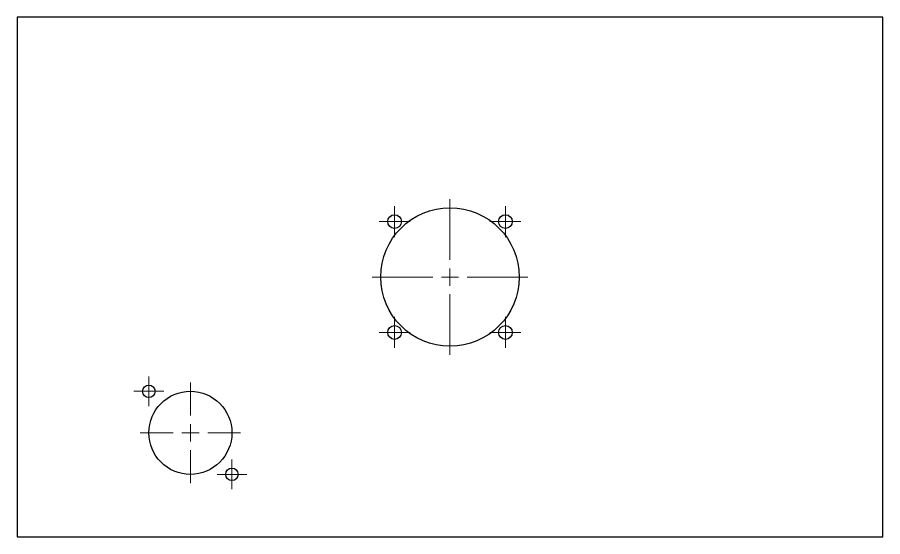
# Model space of a CAD drawing. Header units: millimetres. Extents: x 1 to 1184, y 0 to 836.
# Drawn here: x 473.4 to 723.4, y 224 to 374 of the extents above; entities that cross this region are included whole.
import ezdxf

# ---------------------------------------------------------------- set-up
doc = ezdxf.new("R2010")
doc.units = ezdxf.units.MM

# ---------------------------------------------------------------- blocks, each defined once
blk = doc.blocks.new('SW_CENTERMARKSYMBOL_0')
at = {"color": 0, "linetype": 'Continuous', "lineweight": 0}
for p, q in [((0, 5), (0, 22.5)), ((0, 0), (0, 2.5)), ((-5, 0), (-22.5, 0)), ((0, 0), (-2.5, 0)), ((0, 0), (0, -2.5)), ((0, 0), (2.5, 0)), ((5, 0), (22.5, 0)), ((0, -5), (0, -22.5))]:
    blk.add_line(p, q, dxfattribs=at)
blk = doc.blocks.new('SW_CENTERMARKSYMBOL_1')
at = {"color": 0, "linetype": 'Continuous', "lineweight": 0}
for p, q in [((0, 2.5), (0, 4.5)), ((0, 0), (0, 2.5)), ((-2.5, 0), (-4.5, 0)), ((0, 0), (-2.5, 0)), ((0, 0), (0, -2.5)), ((0, 0), (2.5, 0)), ((2.5, 0), (4.5, 0)), ((0, -2.5), (0, -4.5))]:
    blk.add_line(p, q, dxfattribs=at)
blk = doc.blocks.new('SW_CENTERMARKSYMBOL_2')
at = {"color": 0, "linetype": 'Continuous', "lineweight": 0}
for p, q in [((0, 2.5), (0, 4.5)), ((0, 0), (0, 2.5)), ((-2.5, 0), (-4.5, 0)), ((0, 0), (-2.5, 0)), ((0, 0), (0, -2.5)), ((0, 0), (2.5, 0)), ((2.5, 0), (4.5, 0)), ((0, -2.5), (0, -4.5))]:
    blk.add_line(p, q, dxfattribs=at)
blk = doc.blocks.new('SW_CENTERMARKSYMBOL_3')
at = {"color": 0, "linetype": 'Continuous', "lineweight": 0}
for p, q in [((0, 2.5), (0, 4.5)), ((0, 0), (0, 2.5)), ((-2.5, 0), (-4.5, 0)), ((0, 0), (-2.5, 0)), ((0, 0), (0, -2.5)), ((0, 0), (2.5, 0)), ((2.5, 0), (4.5, 0)), ((0, -2.5), (0, -4.5))]:
    blk.add_line(p, q, dxfattribs=at)
blk = doc.blocks.new('SW_CENTERMARKSYMBOL_4')
at = {"color": 0, "linetype": 'Continuous', "lineweight": 0}
for p, q in [((0, 2.5), (0, 4.5)), ((0, 0), (0, 2.5)), ((-2.5, 0), (-4.5, 0)), ((0, 0), (-2.5, 0)), ((0, 0), (0, -2.5)), ((0, 0), (2.5, 0)), ((2.5, 0), (4.5, 0)), ((0, -2.5), (0, -4.5))]:
    blk.add_line(p, q, dxfattribs=at)
blk = doc.blocks.new('SW_CENTERMARKSYMBOL_5')
at = {"color": 0, "linetype": 'Continuous', "lineweight": 0}
for p, q in [((0, 5), (0, 14.5)), ((0, 0), (0, 2.5)), ((-5, 0), (-14.5, 0)), ((0, 0), (-2.5, 0)), ((0, 0), (0, -2.5)), ((0, 0), (2.5, 0)), ((5, 0), (14.5, 0)), ((0, -5), (0, -14.5))]:
    blk.add_line(p, q, dxfattribs=at)
blk = doc.blocks.new('SW_CENTERMARKSYMBOL_6')
at = {"color": 0, "linetype": 'Continuous', "lineweight": 0}
for p, q in [((0, 2.5), (0, 4.3)), ((0, 0), (0, 2.5)), ((-2.5, 0), (-4.3, 0)), ((0, 0), (-2.5, 0)), ((0, 0), (0, -2.5)), ((0, 0), (2.5, 0)), ((2.5, 0), (4.3, 0)), ((0, -2.5), (0, -4.3))]:
    blk.add_line(p, q, dxfattribs=at)
blk = doc.blocks.new('SW_CENTERMARKSYMBOL_7')
at = {"color": 0, "linetype": 'Continuous', "lineweight": 0}
for p, q in [((0, 2.5), (0, 4.3)), ((0, 0), (0, 2.5)), ((-2.5, 0), (-4.3, 0)), ((0, 0), (-2.5, 0)), ((0, 0), (0, -2.5)), ((0, 0), (2.5, 0)), ((2.5, 0), (4.3, 0)), ((0, -2.5), (0, -4.3))]:
    blk.add_line(p, q, dxfattribs=at)

msp = doc.modelspace()

# ---------------------------------------------------------------- linework, layer by layer
at = {"color": 7, "linetype": 'Continuous', "lineweight": 25}
for p, q in [((723.37, 374.04), (473.37, 374.04)), ((473.37, 374.04), (473.37, 224.04)), ((723.37, 224.04), (723.37, 374.04)), ((473.37, 224.04), (723.37, 224.04))]:
    msp.add_line(p, q, dxfattribs=at)
for centre, radius in [((598.37, 299.04), 20), ((582.37, 315.04), 2), ((614.37, 315.04), 2), ((582.37, 283.04), 2), ((614.37, 283.04), 2), ((511.37, 266.04), 1.8), ((523.37, 254.04), 12), ((535.37, 242.04), 1.8)]:
    msp.add_circle(centre, radius, dxfattribs=at)

# ---------------------------------------------------------------- block references
at = {"color": 7, "linetype": 'Continuous', "lineweight": 0}
for name, p in [('SW_CENTERMARKSYMBOL_0', (598.37, 299.04)), ('SW_CENTERMARKSYMBOL_1', (582.37, 315.04)), ('SW_CENTERMARKSYMBOL_2', (614.37, 315.04)), ('SW_CENTERMARKSYMBOL_4', (582.37, 283.04)), ('SW_CENTERMARKSYMBOL_3', (614.37, 283.04)), ('SW_CENTERMARKSYMBOL_6', (511.37, 266.04)), ('SW_CENTERMARKSYMBOL_5', (523.37, 254.04)), ('SW_CENTERMARKSYMBOL_7', (535.37, 242.04))]:
    msp.add_blockref(name, p, dxfattribs=at)

doc.saveas('drawing.dxf')
